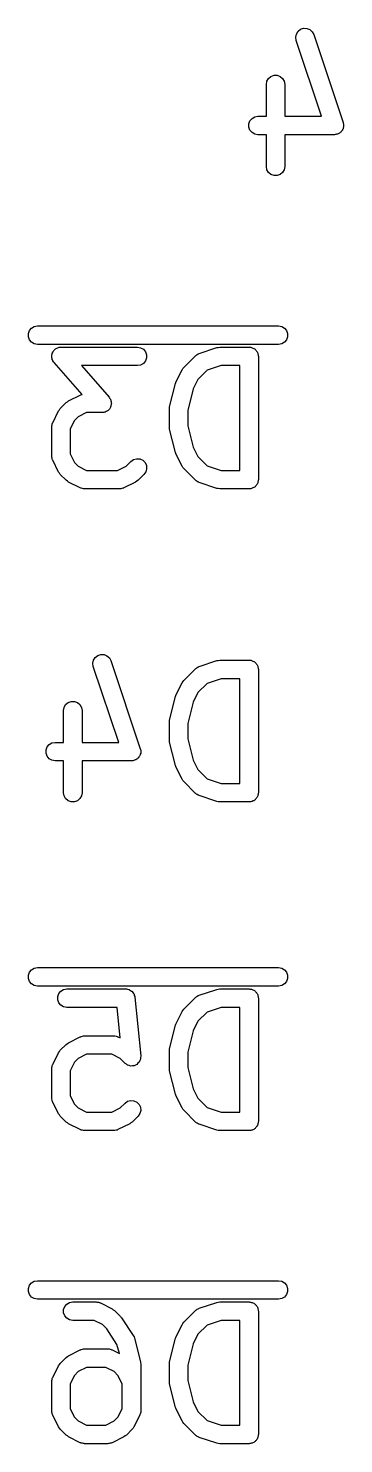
# Model space of a CAD drawing. Extents: x 127.4 to 175.7, y -110 to -72.3.
# Drawn here: x 149.19 to 151.75, y -91.46 to -79.98 of the extents above; entities that cross this region are included whole.
import ezdxf

# ---------------------------------------------------------------- set-up
doc = ezdxf.new("R2010")
doc.units = 0
doc.header["$MEASUREMENT"] = 0
doc.layers.add('BLACK', color=7, linetype='CONTINUOUS')

msp = doc.modelspace()

# ---------------------------------------------------------------- linework, layer by layer
at = {"layer": 'Black'}
for p, q in [((151.357, -80.0477), (151.362, -80.0222)), ((151.362, -80.0222), (151.376, -80)), ((151.376, -80), (151.396, -79.9838)), ((151.396, -79.9838), (151.421, -79.9756)), ((151.421, -79.9756), (151.447, -79.9763)), ((151.447, -79.9763), (151.471, -79.9859)), ((151.471, -79.9859), (151.49, -80.0031)), ((151.49, -80.0031), (151.503, -80.026)), ((151.503, -80.026), (151.741, -80.7403)), ((151.361, -80.0735), (151.357, -80.0477)), ((151.566, -80.689), (151.361, -80.0735)), ((151.123, -80.4051), (151.136, -80.3825)), ((151.136, -80.3825), (151.156, -80.3658)), ((151.156, -80.3658), (151.181, -80.3569)), ((151.181, -80.3569), (151.207, -80.3569)), ((151.207, -80.3569), (151.231, -80.3658)), ((151.231, -80.3658), (151.251, -80.3825)), ((151.251, -80.3825), (151.264, -80.4051)), ((151.119, -80.4307), (151.123, -80.4051)), ((151.119, -80.689), (151.119, -80.4307)), ((151.264, -80.4051), (151.269, -80.4307)), ((151.269, -80.4307), (151.269, -80.689)), ((150.977, -80.751), (150.986, -80.7265)), ((150.986, -80.7265), (151.003, -80.7066)), ((151.003, -80.7066), (151.025, -80.6936)), ((151.025, -80.6936), (151.051, -80.689)), ((151.051, -80.689), (151.119, -80.689)), ((151.269, -80.689), (151.566, -80.689)), ((150.977, -80.7771), (150.977, -80.751)), ((150.986, -80.8015), (150.977, -80.7771)), ((151.003, -80.8215), (150.986, -80.8015)), ((151.025, -80.8345), (151.003, -80.8215)), ((151.051, -80.839), (151.025, -80.8345)), ((151.119, -80.839), (151.051, -80.839)), ((151.119, -81.0974), (151.119, -80.839)), ((151.67, -80.839), (151.269, -80.839)), ((151.269, -80.839), (151.269, -81.0974)), ((151.675, -80.8381), (151.67, -80.839)), ((151.681, -80.8382), (151.675, -80.8381)), ((151.688, -80.8358), (151.681, -80.8382)), ((151.695, -80.8345), (151.688, -80.8358)), ((151.7, -80.8318), (151.695, -80.8345)), ((151.705, -80.83), (151.7, -80.8318)), ((151.711, -80.8253), (151.705, -80.83)), ((151.718, -80.8215), (151.711, -80.8253)), ((151.722, -80.8173), (151.718, -80.8215)), ((151.726, -80.8138), (151.722, -80.8173)), ((151.73, -80.8074), (151.726, -80.8138)), ((151.735, -80.8015), (151.73, -80.8074)), ((151.737, -80.7963), (151.735, -80.8015)), ((151.74, -80.7916), (151.737, -80.7963)), ((151.741, -80.7842), (151.74, -80.7916)), ((151.741, -80.7403), (151.742, -80.7458)), ((151.744, -80.7771), (151.741, -80.7842)), ((151.742, -80.7458), (151.744, -80.751)), ((151.744, -80.751), (151.744, -80.7586)), ((151.744, -80.7586), (151.745, -80.7661)), ((151.745, -80.7661), (151.744, -80.7715)), ((151.744, -80.7715), (151.744, -80.7771)), ((151.123, -81.123), (151.119, -81.0974)), ((151.136, -81.1456), (151.123, -81.123)), ((151.156, -81.1623), (151.136, -81.1456)), ((151.181, -81.1712), (151.156, -81.1623)), ((151.207, -81.1712), (151.181, -81.1712)), ((151.231, -81.1623), (151.207, -81.1712)), ((151.251, -81.1456), (151.231, -81.1623)), ((151.264, -81.123), (151.251, -81.1456)), ((151.269, -81.0974), (151.264, -81.123)), ((149.191, -82.452), (149.2, -82.4275)), ((149.191, -82.478), (149.191, -82.452)), ((149.2, -82.4275), (149.217, -82.4075)), ((149.217, -82.4075), (149.239, -82.3945)), ((149.239, -82.3945), (149.265, -82.39)), ((149.265, -82.39), (151.217, -82.39)), ((151.217, -82.39), (151.243, -82.3945)), ((151.243, -82.3945), (151.265, -82.4075)), ((151.265, -82.4075), (151.282, -82.4275)), ((151.282, -82.4275), (151.291, -82.452)), ((151.291, -82.452), (151.291, -82.478)), ((149.2, -82.5025), (149.191, -82.478)), ((149.217, -82.5225), (149.2, -82.5025)), ((149.239, -82.5355), (149.217, -82.5225)), ((149.265, -82.54), (149.239, -82.5355)), ((151.217, -82.54), (149.265, -82.54)), ((149.423, -82.5706), (149.43, -82.5669)), ((149.43, -82.5669), (149.435, -82.5659)), ((149.435, -82.5659), (149.441, -82.5638)), ((149.441, -82.5638), (149.448, -82.5637)), ((149.448, -82.5637), (149.455, -82.5624)), ((149.455, -82.5624), (150.074, -82.5624)), ((150.074, -82.5624), (150.1, -82.5669)), ((150.1, -82.5669), (150.123, -82.5799)), ((150.574, -82.6138), (150.717, -82.5662)), ((150.717, -82.5662), (150.729, -82.5645)), ((150.729, -82.5645), (150.741, -82.5624)), ((150.741, -82.5624), (150.979, -82.5624)), ((150.979, -82.5624), (150.986, -82.5635)), ((150.986, -82.5635), (150.992, -82.5635)), ((150.992, -82.5635), (150.998, -82.5658)), ((150.998, -82.5658), (151.005, -82.5669)), ((151.005, -82.5669), (151.01, -82.5702)), ((151.243, -82.5355), (151.217, -82.54)), ((151.265, -82.5225), (151.243, -82.5355)), ((151.282, -82.5025), (151.265, -82.5225)), ((151.291, -82.478), (151.282, -82.5025)), ((149.38, -82.6389), (149.381, -82.6317)), ((149.381, -82.6446), (149.38, -82.6389)), ((149.381, -82.6244), (149.383, -82.6189)), ((149.381, -82.6317), (149.381, -82.6244)), ((149.381, -82.6504), (149.381, -82.6446)), ((149.384, -82.6573), (149.381, -82.6504)), ((149.383, -82.6189), (149.384, -82.6132)), ((149.384, -82.6132), (149.388, -82.6068)), ((149.385, -82.6645), (149.384, -82.6573)), ((149.388, -82.6694), (149.385, -82.6645)), ((149.388, -82.6068), (149.39, -82.5999)), ((149.39, -82.6749), (149.388, -82.6694)), ((149.39, -82.5999), (149.394, -82.5954)), ((149.395, -82.6805), (149.39, -82.6749)), ((149.394, -82.5954), (149.397, -82.5904)), ((149.399, -82.6868), (149.395, -82.6805)), ((149.397, -82.5904), (149.402, -82.5855)), ((149.402, -82.5855), (149.407, -82.5799)), ((149.407, -82.5799), (149.412, -82.577)), ((149.412, -82.577), (149.416, -82.5732)), ((149.416, -82.5732), (149.423, -82.5706)), ((150.123, -82.5799), (150.139, -82.5999)), ((150.139, -82.6749), (150.123, -82.6948)), ((150.139, -82.5999), (150.148, -82.6244)), ((150.148, -82.6504), (150.139, -82.6749)), ((150.148, -82.6244), (150.148, -82.6504)), ((150.45, -82.7272), (150.545, -82.632)), ((150.545, -82.632), (150.549, -82.6295)), ((150.549, -82.6295), (150.552, -82.6263)), ((150.552, -82.6263), (150.559, -82.6221)), ((150.559, -82.6221), (150.566, -82.617)), ((150.566, -82.617), (150.571, -82.6159)), ((150.571, -82.6159), (150.574, -82.6138)), ((151.01, -82.5702), (151.017, -82.5724)), ((151.017, -82.5724), (151.022, -82.5766)), ((151.022, -82.5766), (151.027, -82.5799)), ((151.027, -82.5799), (151.032, -82.585)), ((151.032, -82.585), (151.037, -82.5892)), ((151.037, -82.5892), (151.04, -82.5949)), ((151.04, -82.5949), (151.044, -82.5999)), ((151.044, -82.5999), (151.046, -82.606)), ((151.046, -82.606), (151.05, -82.6117)), ((151.05, -82.6117), (151.051, -82.6182)), ((151.051, -82.6182), (151.053, -82.6244)), ((151.053, -82.6244), (151.053, -82.6309)), ((151.053, -82.6309), (151.054, -82.6374)), ((151.054, -82.6374), (151.054, -83.6374)), ((149.626, -82.9468), (149.399, -82.6868)), ((150.074, -82.7124), (149.621, -82.7124)), ((149.621, -82.7124), (149.845, -82.9689)), ((150.1, -82.7079), (150.074, -82.7124)), ((150.123, -82.6948), (150.1, -82.7079)), ((150.388, -82.8419), (150.436, -82.7467)), ((150.436, -82.7467), (150.443, -82.737)), ((150.443, -82.737), (150.45, -82.7272)), ((150.639, -82.7506), (150.565, -82.8247)), ((150.753, -82.7124), (150.639, -82.7506)), ((150.904, -82.7124), (150.753, -82.7124)), ((150.904, -83.5624), (150.904, -82.7124)), ((150.335, -83.0478), (150.383, -82.8573)), ((150.383, -82.8573), (150.386, -82.8498)), ((150.386, -82.8498), (150.388, -82.8419)), ((150.526, -82.9017), (150.483, -83.0752)), ((150.565, -82.8247), (150.526, -82.9017)), ((149.45, -83.0605), (149.497, -83.0129)), ((149.497, -83.0129), (149.507, -83.006)), ((149.507, -83.006), (149.517, -82.9989)), ((149.517, -82.9989), (149.612, -82.9513)), ((149.612, -82.9513), (149.616, -82.95)), ((149.616, -82.95), (149.62, -82.9479)), ((149.62, -82.9479), (149.626, -82.9468)), ((149.845, -82.9689), (149.849, -82.9752)), ((149.849, -82.9752), (149.854, -82.9808)), ((149.854, -82.9808), (149.856, -82.9863)), ((149.856, -82.9863), (149.859, -82.9912)), ((149.859, -82.9912), (149.86, -82.9984)), ((149.86, -82.9984), (149.862, -83.0053)), ((149.862, -83.0053), (149.862, -83.0111)), ((149.862, -83.0111), (149.864, -83.0168)), ((149.864, -83.0168), (149.862, -83.024)), ((149.862, -83.024), (149.862, -83.0314)), ((149.388, -83.1753), (149.436, -83.08)), ((149.436, -83.08), (149.443, -83.0704)), ((149.443, -83.0704), (149.45, -83.0605)), ((149.595, -83.1276), (149.565, -83.158)), ((149.663, -83.0933), (149.595, -83.1276)), ((149.789, -83.0933), (149.663, -83.0933)), ((149.796, -83.0921), (149.789, -83.0933)), ((149.803, -83.0919), (149.796, -83.0921)), ((149.809, -83.0898), (149.803, -83.0919)), ((149.814, -83.0888), (149.809, -83.0898)), ((149.821, -83.0851), (149.814, -83.0888)), ((149.827, -83.0825), (149.821, -83.0851)), ((149.832, -83.0787), (149.827, -83.0825)), ((149.837, -83.0758), (149.832, -83.0787)), ((149.842, -83.0702), (149.837, -83.0758)), ((149.847, -83.0653), (149.842, -83.0702)), ((149.85, -83.0603), (149.847, -83.0653)), ((149.854, -83.0558), (149.85, -83.0603)), ((149.856, -83.0489), (149.854, -83.0558)), ((149.86, -83.0425), (149.856, -83.0489)), ((149.862, -83.0314), (149.86, -83.0368)), ((149.86, -83.0368), (149.86, -83.0425)), ((150.333, -83.066), (150.334, -83.0569)), ((150.333, -83.2088), (150.333, -83.066)), ((150.334, -83.0569), (150.335, -83.0478)), ((150.483, -83.0752), (150.483, -83.1996)), ((149.38, -83.2088), (149.381, -83.2046)), ((149.38, -83.4469), (149.38, -83.2088)), ((149.381, -83.2002), (149.383, -83.1918)), ((149.381, -83.2046), (149.381, -83.2002)), ((149.383, -83.1918), (149.385, -83.1832)), ((149.385, -83.1832), (149.387, -83.1794)), ((149.387, -83.1794), (149.388, -83.1753)), ((149.565, -83.158), (149.53, -83.2265)), ((149.53, -83.2265), (149.53, -83.4292)), ((150.334, -83.2178), (150.333, -83.2088)), ((150.335, -83.227), (150.334, -83.2178)), ((150.383, -83.4175), (150.335, -83.227)), ((150.483, -83.1996), (150.526, -83.3731)), ((149.381, -83.4512), (149.38, -83.4469)), ((149.381, -83.4555), (149.381, -83.4512)), ((149.383, -83.4639), (149.381, -83.4555)), ((149.385, -83.4726), (149.383, -83.4639)), ((149.387, -83.4763), (149.385, -83.4726)), ((149.388, -83.4804), (149.387, -83.4763)), ((149.436, -83.5757), (149.388, -83.4804)), ((149.53, -83.4292), (149.565, -83.4977)), ((150.021, -83.4891), (150.043, -83.4742)), ((150.043, -83.4742), (150.068, -83.4674)), ((150.068, -83.4674), (150.094, -83.4697)), ((150.094, -83.4697), (150.117, -83.4807)), ((150.117, -83.4807), (150.136, -83.4991)), ((150.386, -83.425), (150.383, -83.4175)), ((150.388, -83.4328), (150.386, -83.425)), ((150.436, -83.5281), (150.388, -83.4328)), ((150.526, -83.3731), (150.565, -83.4501)), ((150.565, -83.4501), (150.639, -83.5242)), ((149.443, -83.5853), (149.436, -83.5757)), ((149.45, -83.5952), (149.443, -83.5853)), ((149.497, -83.6428), (149.45, -83.5952)), ((149.565, -83.4977), (149.595, -83.5281)), ((149.595, -83.5281), (149.663, -83.5624)), ((149.663, -83.5624), (149.914, -83.5624)), ((149.914, -83.5624), (149.982, -83.5281)), ((149.982, -83.5281), (150.021, -83.4891)), ((150.127, -83.5952), (150.08, -83.6428)), ((150.142, -83.5738), (150.127, -83.5952)), ((150.136, -83.4991), (150.147, -83.5227)), ((150.149, -83.5487), (150.142, -83.5738)), ((150.147, -83.5227), (150.149, -83.5487)), ((150.443, -83.5377), (150.436, -83.5281)), ((150.45, -83.5476), (150.443, -83.5377)), ((150.545, -83.6428), (150.45, -83.5476)), ((150.639, -83.5242), (150.753, -83.5624)), ((150.753, -83.5624), (150.904, -83.5624)), ((149.507, -83.6497), (149.497, -83.6428)), ((149.517, -83.6568), (149.507, -83.6497)), ((149.612, -83.7045), (149.517, -83.6568)), ((149.616, -83.7057), (149.612, -83.7045)), ((149.62, -83.7079), (149.616, -83.7057)), ((149.629, -83.7094), (149.62, -83.7079)), ((149.637, -83.7119), (149.629, -83.7094)), ((149.642, -83.7116), (149.637, -83.7119)), ((149.646, -83.7124), (149.642, -83.7116)), ((149.931, -83.7124), (149.646, -83.7124)), ((149.936, -83.7116), (149.931, -83.7124)), ((149.94, -83.7119), (149.936, -83.7116)), ((149.948, -83.7094), (149.94, -83.7119)), ((149.957, -83.7079), (149.948, -83.7094)), ((149.961, -83.7057), (149.957, -83.7079)), ((149.965, -83.7045), (149.961, -83.7057)), ((150.06, -83.6568), (149.965, -83.7045)), ((150.07, -83.6497), (150.06, -83.6568)), ((150.08, -83.6428), (150.07, -83.6497)), ((150.549, -83.6453), (150.545, -83.6428)), ((150.552, -83.6485), (150.549, -83.6453)), ((150.559, -83.6527), (150.552, -83.6485)), ((150.566, -83.6577), (150.559, -83.6527)), ((150.571, -83.6589), (150.566, -83.6577)), ((150.574, -83.6609), (150.571, -83.6589)), ((150.717, -83.7085), (150.574, -83.6609)), ((150.729, -83.7103), (150.717, -83.7085)), ((150.741, -83.7124), (150.729, -83.7103)), ((150.979, -83.7124), (150.741, -83.7124)), ((150.986, -83.7112), (150.979, -83.7124)), ((150.992, -83.7112), (150.986, -83.7112)), ((150.998, -83.709), (150.992, -83.7112)), ((151.005, -83.7079), (150.998, -83.709)), ((151.01, -83.7046), (151.005, -83.7079)), ((151.017, -83.7023), (151.01, -83.7046)), ((151.022, -83.6981), (151.017, -83.7023)), ((151.027, -83.6948), (151.022, -83.6981)), ((151.032, -83.6898), (151.027, -83.6948)), ((151.037, -83.6856), (151.032, -83.6898)), ((151.04, -83.6799), (151.037, -83.6856)), ((151.044, -83.6749), (151.04, -83.6799)), ((151.046, -83.6687), (151.044, -83.6749)), ((151.05, -83.663), (151.046, -83.6687)), ((151.051, -83.6566), (151.05, -83.663)), ((151.053, -83.6504), (151.051, -83.6566)), ((151.054, -83.6374), (151.053, -83.6438)), ((151.053, -83.6438), (151.053, -83.6504)), ((149.719, -85.1022), (149.733, -85.08)), ((149.733, -85.08), (149.753, -85.0638)), ((149.753, -85.0638), (149.778, -85.0556)), ((149.778, -85.0556), (149.804, -85.0563)), ((149.804, -85.0563), (149.828, -85.0659)), ((149.828, -85.0659), (149.847, -85.0831)), ((149.847, -85.0831), (149.86, -85.106)), ((149.714, -85.1277), (149.719, -85.1022)), ((149.717, -85.1535), (149.714, -85.1277)), ((149.923, -85.769), (149.717, -85.1535)), ((149.86, -85.106), (150.098, -85.8203)), ((150.45, -85.2672), (150.545, -85.172)), ((150.545, -85.172), (150.549, -85.1695)), ((150.549, -85.1695), (150.552, -85.1663)), ((150.552, -85.1663), (150.559, -85.1621)), ((150.559, -85.1621), (150.566, -85.157)), ((150.566, -85.157), (150.571, -85.1559)), ((150.571, -85.1559), (150.574, -85.1538)), ((150.574, -85.1538), (150.717, -85.1062)), ((150.717, -85.1062), (150.729, -85.1045)), ((150.729, -85.1045), (150.741, -85.1024)), ((150.741, -85.1024), (150.979, -85.1024)), ((150.979, -85.1024), (150.986, -85.1035)), ((150.986, -85.1035), (150.992, -85.1035)), ((150.992, -85.1035), (150.998, -85.1058)), ((150.998, -85.1058), (151.005, -85.1069)), ((151.005, -85.1069), (151.01, -85.1102)), ((151.01, -85.1102), (151.017, -85.1124)), ((151.017, -85.1124), (151.022, -85.1166)), ((151.022, -85.1166), (151.027, -85.1199)), ((151.027, -85.1199), (151.032, -85.125)), ((151.032, -85.125), (151.037, -85.1292)), ((151.037, -85.1292), (151.04, -85.1349)), ((151.04, -85.1349), (151.044, -85.1399)), ((151.044, -85.1399), (151.046, -85.146)), ((151.046, -85.146), (151.05, -85.1517)), ((151.05, -85.1517), (151.051, -85.1582)), ((151.051, -85.1582), (151.053, -85.1644)), ((151.053, -85.1644), (151.053, -85.1709)), ((151.053, -85.1709), (151.054, -85.1774)), ((151.054, -85.1774), (151.054, -86.1774)), ((150.388, -85.3819), (150.436, -85.2867)), ((150.436, -85.2867), (150.443, -85.277)), ((150.443, -85.277), (150.45, -85.2672)), ((150.639, -85.2906), (150.565, -85.3647)), ((150.753, -85.2524), (150.639, -85.2906)), ((150.904, -85.2524), (150.753, -85.2524)), ((150.904, -86.1024), (150.904, -85.2524)), ((149.513, -85.4458), (149.537, -85.4369)), ((149.537, -85.4369), (149.564, -85.4369)), ((149.564, -85.4369), (149.588, -85.4458)), ((150.335, -85.5878), (150.383, -85.3973)), ((150.383, -85.3973), (150.386, -85.3898)), ((150.386, -85.3898), (150.388, -85.3819)), ((150.565, -85.3647), (150.526, -85.4417)), ((149.476, -85.5107), (149.48, -85.4851)), ((149.476, -85.769), (149.476, -85.5107)), ((149.48, -85.4851), (149.493, -85.4625)), ((149.493, -85.4625), (149.513, -85.4458)), ((149.588, -85.4458), (149.608, -85.4625)), ((149.608, -85.4625), (149.621, -85.4851)), ((149.621, -85.4851), (149.626, -85.5107)), ((149.626, -85.5107), (149.626, -85.769)), ((150.526, -85.4417), (150.483, -85.6152)), ((150.333, -85.606), (150.334, -85.5969)), ((150.333, -85.7488), (150.333, -85.606)), ((150.334, -85.5969), (150.335, -85.5878)), ((150.483, -85.6152), (150.483, -85.7396)), ((149.359, -85.7866), (149.382, -85.7736)), ((149.382, -85.7736), (149.408, -85.769)), ((149.408, -85.769), (149.476, -85.769)), ((149.626, -85.769), (149.923, -85.769)), ((150.334, -85.7578), (150.333, -85.7488)), ((150.335, -85.767), (150.334, -85.7578)), ((150.383, -85.9575), (150.335, -85.767)), ((150.483, -85.7396), (150.526, -85.9131)), ((149.334, -85.831), (149.343, -85.8065)), ((149.334, -85.8571), (149.334, -85.831)), ((149.343, -85.8815), (149.334, -85.8571)), ((149.343, -85.8065), (149.359, -85.7866)), ((149.359, -85.9015), (149.343, -85.8815)), ((150.078, -85.8973), (150.075, -85.9015)), ((150.083, -85.8938), (150.078, -85.8973)), ((150.087, -85.8874), (150.083, -85.8938)), ((150.092, -85.8815), (150.087, -85.8874)), ((150.094, -85.8763), (150.092, -85.8815)), ((150.096, -85.8716), (150.094, -85.8763)), ((150.098, -85.8642), (150.096, -85.8716)), ((150.098, -85.8203), (150.099, -85.8258)), ((150.101, -85.8571), (150.098, -85.8642)), ((150.099, -85.8258), (150.101, -85.831)), ((150.101, -85.831), (150.101, -85.8386)), ((150.101, -85.8386), (150.102, -85.8461)), ((150.102, -85.8461), (150.101, -85.8515)), ((150.101, -85.8515), (150.101, -85.8571)), ((149.382, -85.9145), (149.359, -85.9015)), ((149.408, -85.919), (149.382, -85.9145)), ((149.476, -85.919), (149.408, -85.919)), ((149.476, -86.1774), (149.476, -85.919)), ((150.027, -85.919), (149.626, -85.919)), ((149.626, -85.919), (149.626, -86.1774)), ((150.032, -85.9181), (150.027, -85.919)), ((150.038, -85.9182), (150.032, -85.9181)), ((150.045, -85.9158), (150.038, -85.9182)), ((150.052, -85.9145), (150.045, -85.9158)), ((150.057, -85.9118), (150.052, -85.9145)), ((150.062, -85.91), (150.057, -85.9118)), ((150.068, -85.9053), (150.062, -85.91)), ((150.075, -85.9015), (150.068, -85.9053)), ((150.386, -85.965), (150.383, -85.9575)), ((150.388, -85.9728), (150.386, -85.965)), ((150.436, -86.0681), (150.388, -85.9728)), ((150.526, -85.9131), (150.565, -85.9901)), ((150.565, -85.9901), (150.639, -86.0642)), ((150.443, -86.0777), (150.436, -86.0681)), ((150.45, -86.0876), (150.443, -86.0777)), ((150.545, -86.1828), (150.45, -86.0876)), ((150.639, -86.0642), (150.753, -86.1024)), ((150.753, -86.1024), (150.904, -86.1024)), ((149.48, -86.203), (149.476, -86.1774)), ((149.493, -86.2256), (149.48, -86.203)), ((149.513, -86.2423), (149.493, -86.2256)), ((149.537, -86.2512), (149.513, -86.2423)), ((149.588, -86.2423), (149.564, -86.2512)), ((149.608, -86.2256), (149.588, -86.2423)), ((149.621, -86.203), (149.608, -86.2256)), ((149.626, -86.1774), (149.621, -86.203)), ((150.549, -86.1853), (150.545, -86.1828)), ((150.552, -86.1885), (150.549, -86.1853)), ((150.559, -86.1927), (150.552, -86.1885)), ((150.566, -86.1977), (150.559, -86.1927)), ((150.571, -86.1989), (150.566, -86.1977)), ((150.574, -86.2009), (150.571, -86.1989)), ((150.717, -86.2485), (150.574, -86.2009)), ((151.017, -86.2423), (151.01, -86.2446)), ((151.022, -86.2381), (151.017, -86.2423)), ((151.027, -86.2348), (151.022, -86.2381)), ((151.032, -86.2298), (151.027, -86.2348)), ((151.037, -86.2256), (151.032, -86.2298)), ((151.04, -86.2199), (151.037, -86.2256)), ((151.044, -86.2149), (151.04, -86.2199)), ((151.046, -86.2087), (151.044, -86.2149)), ((151.05, -86.203), (151.046, -86.2087)), ((151.051, -86.1966), (151.05, -86.203)), ((151.053, -86.1904), (151.051, -86.1966)), ((151.054, -86.1774), (151.053, -86.1838)), ((151.053, -86.1838), (151.053, -86.1904)), ((149.564, -86.2512), (149.537, -86.2512)), ((150.729, -86.2503), (150.717, -86.2485)), ((150.741, -86.2524), (150.729, -86.2503)), ((150.979, -86.2524), (150.741, -86.2524)), ((150.986, -86.2512), (150.979, -86.2524)), ((150.992, -86.2512), (150.986, -86.2512)), ((150.998, -86.249), (150.992, -86.2512)), ((151.005, -86.2479), (150.998, -86.249)), ((151.01, -86.2446), (151.005, -86.2479)), ((149.2, -87.6345), (149.217, -87.6145)), ((149.217, -87.6145), (149.239, -87.6015)), ((149.239, -87.6015), (149.265, -87.597)), ((149.265, -87.597), (151.217, -87.597)), ((151.217, -87.597), (151.243, -87.6015)), ((151.243, -87.6015), (151.265, -87.6145)), ((151.265, -87.6145), (151.282, -87.6345)), ((149.191, -87.659), (149.2, -87.6345)), ((149.191, -87.685), (149.191, -87.659)), ((149.2, -87.7095), (149.191, -87.685)), ((149.217, -87.7295), (149.2, -87.7095)), ((149.239, -87.7425), (149.217, -87.7295)), ((151.265, -87.7295), (151.243, -87.7425)), ((151.282, -87.7095), (151.265, -87.7295)), ((151.282, -87.6345), (151.291, -87.659)), ((151.291, -87.685), (151.282, -87.7095)), ((151.291, -87.659), (151.291, -87.685)), ((149.265, -87.747), (149.239, -87.7425)), ((151.217, -87.747), (149.265, -87.747)), ((149.429, -87.8314), (149.438, -87.8069)), ((149.429, -87.8574), (149.429, -87.8314)), ((149.438, -87.8069), (149.455, -87.7869)), ((149.455, -87.7869), (149.477, -87.7739)), ((149.477, -87.7739), (149.503, -87.7694)), ((149.503, -87.7694), (149.979, -87.7694)), ((149.979, -87.7694), (149.982, -87.7699)), ((149.982, -87.7699), (149.985, -87.7696)), ((149.985, -87.7696), (149.995, -87.7721)), ((149.995, -87.7721), (150.005, -87.7739)), ((150.005, -87.7739), (150.007, -87.7753)), ((150.007, -87.7753), (150.01, -87.776)), ((150.01, -87.776), (150.018, -87.7818)), ((150.018, -87.7818), (150.027, -87.7869)), ((150.027, -87.7869), (150.029, -87.7891)), ((150.029, -87.7891), (150.031, -87.7907)), ((150.031, -87.7907), (150.037, -87.799)), ((150.037, -87.799), (150.044, -87.8069)), ((150.044, -87.8069), (150.045, -87.8095)), ((150.045, -87.8095), (150.047, -87.8118)), ((150.047, -87.8118), (150.049, -87.8217)), ((150.049, -87.8217), (150.053, -87.8314)), ((150.053, -87.8314), (150.053, -87.8342)), ((150.053, -87.8342), (150.054, -87.8369)), ((150.054, -87.8369), (150.101, -88.3131)), ((150.45, -87.9342), (150.545, -87.839)), ((150.545, -87.839), (150.549, -87.8365)), ((150.549, -87.8365), (150.552, -87.8333)), ((150.552, -87.8333), (150.559, -87.8291)), ((150.559, -87.8291), (150.566, -87.824)), ((150.566, -87.824), (150.571, -87.8229)), ((150.571, -87.8229), (150.574, -87.8208)), ((150.574, -87.8208), (150.717, -87.7732)), ((150.717, -87.7732), (150.729, -87.7715)), ((150.729, -87.7715), (150.741, -87.7694)), ((150.741, -87.7694), (150.979, -87.7694)), ((150.979, -87.7694), (150.986, -87.7705)), ((150.986, -87.7705), (150.992, -87.7705)), ((150.992, -87.7705), (150.998, -87.7728)), ((150.998, -87.7728), (151.005, -87.7739)), ((151.005, -87.7739), (151.01, -87.7772)), ((151.01, -87.7772), (151.017, -87.7794)), ((151.017, -87.7794), (151.022, -87.7836)), ((151.022, -87.7836), (151.027, -87.7869)), ((151.027, -87.7869), (151.032, -87.792)), ((151.032, -87.792), (151.037, -87.7962)), ((151.037, -87.7962), (151.04, -87.8019)), ((151.04, -87.8019), (151.044, -87.8069)), ((151.044, -87.8069), (151.046, -87.813)), ((151.046, -87.813), (151.05, -87.8187)), ((151.05, -87.8187), (151.051, -87.8252)), ((151.051, -87.8252), (151.053, -87.8314)), ((151.053, -87.8314), (151.053, -87.8379)), ((151.053, -87.8379), (151.054, -87.8444)), ((151.054, -87.8444), (151.054, -88.8444)), ((151.243, -87.7425), (151.217, -87.747)), ((149.438, -87.8819), (149.429, -87.8574)), ((149.455, -87.9018), (149.438, -87.8819)), ((149.477, -87.9149), (149.455, -87.9018)), ((149.503, -87.9194), (149.477, -87.9149)), ((149.911, -87.9194), (149.503, -87.9194)), ((149.936, -88.1676), (149.911, -87.9194)), ((150.388, -88.0489), (150.436, -87.9537)), ((150.436, -87.9537), (150.443, -87.944)), ((150.443, -87.944), (150.45, -87.9342)), ((150.639, -87.9576), (150.565, -88.0317)), ((150.753, -87.9194), (150.639, -87.9576)), ((150.904, -87.9194), (150.753, -87.9194)), ((150.904, -88.7694), (150.904, -87.9194)), ((150.335, -88.2548), (150.383, -88.0643)), ((150.383, -88.0643), (150.386, -88.0568)), ((150.386, -88.0568), (150.388, -88.0489)), ((150.565, -88.0317), (150.526, -88.1087)), ((149.517, -88.2059), (149.612, -88.1583)), ((149.612, -88.1583), (149.616, -88.157)), ((149.616, -88.157), (149.62, -88.1549)), ((149.62, -88.1549), (149.629, -88.1533)), ((149.629, -88.1533), (149.637, -88.1508)), ((149.637, -88.1508), (149.642, -88.1511)), ((149.642, -88.1511), (149.646, -88.1503)), ((149.646, -88.1503), (149.884, -88.1503)), ((149.884, -88.1503), (149.888, -88.1511)), ((149.888, -88.1511), (149.892, -88.1508)), ((149.892, -88.1508), (149.901, -88.1533)), ((149.901, -88.1533), (149.91, -88.1549)), ((149.91, -88.1549), (149.913, -88.157)), ((149.913, -88.157), (149.917, -88.1583)), ((149.917, -88.1583), (149.936, -88.1676)), ((150.526, -88.1087), (150.483, -88.2822)), ((149.388, -88.3823), (149.436, -88.287)), ((149.436, -88.287), (149.443, -88.2774)), ((149.443, -88.2774), (149.45, -88.2675)), ((149.45, -88.2675), (149.497, -88.2199)), ((149.497, -88.2199), (149.507, -88.213)), ((149.507, -88.213), (149.517, -88.2059)), ((149.663, -88.3003), (149.595, -88.3346)), ((149.866, -88.3003), (149.663, -88.3003)), ((149.935, -88.3346), (149.866, -88.3003)), ((150.333, -88.273), (150.334, -88.2639)), ((150.333, -88.4158), (150.333, -88.273)), ((150.334, -88.2639), (150.335, -88.2548)), ((150.483, -88.2822), (150.483, -88.4066)), ((149.38, -88.4158), (149.381, -88.4116)), ((149.38, -88.6539), (149.38, -88.4158)), ((149.381, -88.4072), (149.383, -88.3988)), ((149.381, -88.4116), (149.381, -88.4072)), ((149.383, -88.3988), (149.385, -88.3902)), ((149.385, -88.3902), (149.387, -88.3864)), ((149.387, -88.3864), (149.388, -88.3823)), ((149.565, -88.365), (149.53, -88.4335)), ((149.595, -88.3346), (149.565, -88.365)), ((149.974, -88.3736), (149.935, -88.3346)), ((149.974, -88.3739), (149.974, -88.3736)), ((149.974, -88.3743), (149.974, -88.3739)), ((149.985, -88.3813), (149.974, -88.3743)), ((149.995, -88.3885), (149.985, -88.3813)), ((149.995, -88.3887), (149.995, -88.3885)), ((149.996, -88.3889), (149.995, -88.3887)), ((150.008, -88.392), (149.996, -88.3889)), ((150.02, -88.3953), (150.008, -88.392)), ((150.021, -88.3952), (150.02, -88.3953)), ((150.034, -88.3941), (150.021, -88.3954)), ((150.021, -88.3954), (150.021, -88.3952)), ((150.046, -88.393), (150.034, -88.3941)), ((150.047, -88.3928), (150.046, -88.393)), ((150.058, -88.3873), (150.047, -88.3928)), ((150.047, -88.3928), (150.047, -88.3928)), ((150.07, -88.382), (150.058, -88.3873)), ((150.079, -88.3725), (150.07, -88.3815)), ((150.07, -88.3815), (150.07, -88.3817)), ((150.07, -88.3817), (150.07, -88.382)), ((150.088, -88.3636), (150.079, -88.3725)), ((150.089, -88.3628), (150.088, -88.3632)), ((150.088, -88.3632), (150.088, -88.3636)), ((150.094, -88.3514), (150.089, -88.3628)), ((150.099, -88.34), (150.094, -88.3514)), ((150.1, -88.3265), (150.099, -88.3391)), ((150.099, -88.3391), (150.099, -88.3395)), ((150.099, -88.3395), (150.099, -88.34)), ((150.101, -88.314), (150.1, -88.3265)), ((150.101, -88.3131), (150.101, -88.3136)), ((150.101, -88.3136), (150.101, -88.314)), ((150.334, -88.4248), (150.333, -88.4158)), ((150.335, -88.434), (150.334, -88.4248)), ((150.483, -88.4066), (150.526, -88.5801)), ((149.53, -88.4335), (149.53, -88.6362)), ((150.383, -88.6245), (150.335, -88.434)), ((149.381, -88.6582), (149.38, -88.6539)), ((149.53, -88.6362), (149.565, -88.7047)), ((150.386, -88.632), (150.383, -88.6245)), ((150.388, -88.6398), (150.386, -88.632)), ((150.436, -88.7351), (150.388, -88.6398)), ((150.526, -88.5801), (150.565, -88.6571)), ((149.381, -88.6625), (149.381, -88.6582)), ((149.383, -88.6709), (149.381, -88.6625)), ((149.385, -88.6796), (149.383, -88.6709)), ((149.387, -88.6833), (149.385, -88.6796)), ((149.388, -88.6874), (149.387, -88.6833)), ((149.436, -88.7827), (149.388, -88.6874)), ((149.565, -88.7047), (149.595, -88.7351)), ((149.595, -88.7351), (149.663, -88.7694)), ((149.663, -88.7694), (149.866, -88.7694)), ((149.866, -88.7694), (149.935, -88.7351)), ((149.935, -88.7351), (149.974, -88.6961)), ((149.974, -88.6961), (149.995, -88.6812)), ((149.995, -88.6812), (150.02, -88.6744)), ((150.02, -88.6744), (150.046, -88.6767)), ((150.046, -88.6767), (150.07, -88.6877)), ((150.07, -88.6877), (150.088, -88.7061)), ((150.088, -88.7061), (150.099, -88.7297)), ((150.101, -88.7557), (150.095, -88.7808)), ((150.099, -88.7297), (150.101, -88.7557)), ((150.443, -88.7447), (150.436, -88.7351)), ((150.45, -88.7546), (150.443, -88.7447)), ((150.545, -88.8498), (150.45, -88.7546)), ((150.565, -88.6571), (150.639, -88.7312)), ((150.639, -88.7312), (150.753, -88.7694)), ((150.753, -88.7694), (150.904, -88.7694)), ((149.443, -88.7923), (149.436, -88.7827)), ((149.45, -88.8022), (149.443, -88.7923)), ((149.497, -88.8498), (149.45, -88.8022)), ((149.507, -88.8567), (149.497, -88.8498)), ((149.517, -88.8638), (149.507, -88.8567)), ((149.612, -88.9115), (149.517, -88.8638)), ((150.013, -88.8638), (149.917, -88.9115)), ((150.022, -88.8567), (150.013, -88.8638)), ((150.032, -88.8498), (150.022, -88.8567)), ((150.08, -88.8022), (150.032, -88.8498)), ((150.095, -88.7808), (150.08, -88.8022)), ((150.549, -88.8523), (150.545, -88.8498)), ((150.552, -88.8555), (150.549, -88.8523)), ((150.559, -88.8597), (150.552, -88.8555)), ((150.566, -88.8647), (150.559, -88.8597)), ((150.571, -88.8659), (150.566, -88.8647)), ((150.574, -88.8679), (150.571, -88.8659)), ((150.717, -88.9155), (150.574, -88.8679)), ((151.044, -88.8819), (151.04, -88.8869)), ((151.046, -88.8757), (151.044, -88.8819)), ((151.05, -88.87), (151.046, -88.8757)), ((151.051, -88.8636), (151.05, -88.87)), ((151.053, -88.8574), (151.051, -88.8636)), ((151.054, -88.8444), (151.053, -88.8508)), ((151.053, -88.8508), (151.053, -88.8574)), ((149.616, -88.9127), (149.612, -88.9115)), ((149.62, -88.9149), (149.616, -88.9127)), ((149.629, -88.9164), (149.62, -88.9149)), ((149.637, -88.9189), (149.629, -88.9164)), ((149.642, -88.9186), (149.637, -88.9189)), ((149.646, -88.9194), (149.642, -88.9186)), ((149.884, -88.9194), (149.646, -88.9194)), ((149.888, -88.9186), (149.884, -88.9194)), ((149.892, -88.9189), (149.888, -88.9186)), ((149.901, -88.9164), (149.892, -88.9189)), ((149.91, -88.9149), (149.901, -88.9164)), ((149.913, -88.9127), (149.91, -88.9149)), ((149.917, -88.9115), (149.913, -88.9127)), ((150.729, -88.9173), (150.717, -88.9155)), ((150.741, -88.9194), (150.729, -88.9173)), ((150.979, -88.9194), (150.741, -88.9194)), ((150.986, -88.9182), (150.979, -88.9194)), ((150.992, -88.9182), (150.986, -88.9182)), ((150.998, -88.916), (150.992, -88.9182)), ((151.005, -88.9149), (150.998, -88.916)), ((151.01, -88.9116), (151.005, -88.9149)), ((151.017, -88.9093), (151.01, -88.9116)), ((151.022, -88.9051), (151.017, -88.9093)), ((151.027, -88.9018), (151.022, -88.9051)), ((151.032, -88.8968), (151.027, -88.9018)), ((151.037, -88.8926), (151.032, -88.8968)), ((151.04, -88.8869), (151.037, -88.8926)), ((149.217, -90.1545), (149.239, -90.1415)), ((149.239, -90.1415), (149.265, -90.137)), ((149.265, -90.137), (151.217, -90.137)), ((151.217, -90.137), (151.243, -90.1415)), ((151.243, -90.1415), (151.265, -90.1545)), ((149.191, -90.199), (149.2, -90.1745)), ((149.191, -90.225), (149.191, -90.199)), ((149.2, -90.2495), (149.191, -90.225)), ((149.2, -90.1745), (149.217, -90.1545)), ((149.217, -90.2695), (149.2, -90.2495)), ((151.265, -90.1545), (151.282, -90.1745)), ((151.282, -90.2495), (151.265, -90.2695)), ((151.282, -90.1745), (151.291, -90.199)), ((151.291, -90.225), (151.282, -90.2495)), ((151.291, -90.199), (151.291, -90.225)), ((149.239, -90.2825), (149.217, -90.2695)), ((149.265, -90.287), (149.239, -90.2825)), ((151.217, -90.287), (149.265, -90.287)), ((149.477, -90.3714), (149.486, -90.3469)), ((149.477, -90.3974), (149.477, -90.3714)), ((149.486, -90.3469), (149.502, -90.3269)), ((149.502, -90.3269), (149.525, -90.3139)), ((149.525, -90.3139), (149.551, -90.3094)), ((149.551, -90.3094), (149.741, -90.3094)), ((149.741, -90.3094), (149.745, -90.3101)), ((149.745, -90.3101), (149.75, -90.3099)), ((149.75, -90.3099), (149.758, -90.3124)), ((149.758, -90.3124), (149.767, -90.3139)), ((149.767, -90.3139), (149.77, -90.3161)), ((149.77, -90.3161), (149.775, -90.3173)), ((149.775, -90.3173), (149.87, -90.3649)), ((149.87, -90.3649), (149.879, -90.3721)), ((149.879, -90.3721), (149.889, -90.379)), ((150.545, -90.379), (150.549, -90.3765)), ((150.549, -90.3765), (150.552, -90.3733)), ((150.552, -90.3733), (150.559, -90.3691)), ((150.559, -90.3691), (150.566, -90.364)), ((150.566, -90.364), (150.571, -90.3629)), ((150.571, -90.3629), (150.574, -90.3608)), ((150.574, -90.3608), (150.717, -90.3132)), ((150.717, -90.3132), (150.729, -90.3115)), ((150.729, -90.3115), (150.741, -90.3094)), ((150.741, -90.3094), (150.979, -90.3094)), ((150.979, -90.3094), (150.986, -90.3105)), ((150.986, -90.3105), (150.992, -90.3105)), ((150.992, -90.3105), (150.998, -90.3128)), ((150.998, -90.3128), (151.005, -90.3139)), ((151.005, -90.3139), (151.01, -90.3172)), ((151.01, -90.3172), (151.017, -90.3194)), ((151.017, -90.3194), (151.022, -90.3236)), ((151.022, -90.3236), (151.027, -90.3269)), ((151.027, -90.3269), (151.032, -90.332)), ((151.032, -90.332), (151.037, -90.3362)), ((151.037, -90.3362), (151.04, -90.3419)), ((151.04, -90.3419), (151.044, -90.3469)), ((151.044, -90.3469), (151.046, -90.353)), ((151.046, -90.353), (151.05, -90.3587)), ((151.05, -90.3587), (151.051, -90.3652)), ((151.051, -90.3652), (151.053, -90.3714)), ((151.053, -90.3714), (151.053, -90.3779)), ((151.243, -90.2825), (151.217, -90.287)), ((151.265, -90.2695), (151.243, -90.2825)), ((149.486, -90.4219), (149.477, -90.3974)), ((149.502, -90.4418), (149.486, -90.4219)), ((149.525, -90.4549), (149.502, -90.4418)), ((149.551, -90.4594), (149.525, -90.4549)), ((149.723, -90.4594), (149.551, -90.4594)), ((149.792, -90.4936), (149.723, -90.4594)), ((149.889, -90.379), (149.937, -90.4266)), ((149.937, -90.4266), (149.941, -90.4327)), ((149.941, -90.4327), (149.946, -90.438)), ((149.946, -90.438), (150.041, -90.5809)), ((150.436, -90.4937), (150.443, -90.484)), ((150.443, -90.484), (150.45, -90.4742)), ((150.45, -90.4742), (150.545, -90.379)), ((150.753, -90.4594), (150.639, -90.4976)), ((150.904, -90.4594), (150.753, -90.4594)), ((150.904, -91.3094), (150.904, -90.4594)), ((151.053, -90.3779), (151.054, -90.3844)), ((151.054, -90.3844), (151.054, -91.3844)), ((149.826, -90.5274), (149.792, -90.4936)), ((149.909, -90.6533), (149.826, -90.5274)), ((150.041, -90.5809), (150.047, -90.5926)), ((150.047, -90.5926), (150.052, -90.6043)), ((150.052, -90.6043), (150.099, -90.7948)), ((150.335, -90.7948), (150.383, -90.6043)), ((150.383, -90.6043), (150.386, -90.5968)), ((150.386, -90.5968), (150.388, -90.5889)), ((150.388, -90.5889), (150.436, -90.4937)), ((150.565, -90.5717), (150.526, -90.6487)), ((150.639, -90.4976), (150.565, -90.5717)), ((149.517, -90.7459), (149.612, -90.6983)), ((149.612, -90.6983), (149.616, -90.697)), ((149.616, -90.697), (149.62, -90.6949)), ((149.62, -90.6949), (149.629, -90.6933)), ((149.629, -90.6933), (149.637, -90.6908)), ((149.637, -90.6908), (149.642, -90.6911)), ((149.642, -90.6911), (149.646, -90.6903)), ((149.646, -90.6903), (149.836, -90.6903)), ((149.836, -90.6903), (149.84, -90.6911)), ((149.84, -90.6911), (149.845, -90.6908)), ((149.845, -90.6908), (149.853, -90.6933)), ((149.853, -90.6933), (149.862, -90.6949)), ((149.862, -90.6949), (149.866, -90.697)), ((149.866, -90.697), (149.87, -90.6983)), ((149.87, -90.6983), (149.928, -90.7274)), ((149.928, -90.7274), (149.909, -90.6533)), ((150.526, -90.6487), (150.483, -90.8222)), ((149.388, -90.9223), (149.436, -90.827)), ((149.436, -90.827), (149.443, -90.8174)), ((149.443, -90.8174), (149.45, -90.8075)), ((149.45, -90.8075), (149.497, -90.7599)), ((149.497, -90.7599), (149.507, -90.753)), ((149.507, -90.753), (149.517, -90.7459)), ((150.099, -90.7948), (150.1, -90.8039)), ((150.1, -90.8039), (150.102, -90.813)), ((150.102, -90.813), (150.102, -91.1939)), ((150.333, -90.813), (150.334, -90.8039)), ((150.333, -90.9558), (150.333, -90.813)), ((150.334, -90.8039), (150.335, -90.7948)), ((150.483, -90.8222), (150.483, -90.9466)), ((149.38, -90.9558), (149.381, -90.9516)), ((149.381, -90.9472), (149.383, -90.9388)), ((149.381, -90.9516), (149.381, -90.9472)), ((149.383, -90.9388), (149.385, -90.9302)), ((149.385, -90.9302), (149.387, -90.9264)), ((149.387, -90.9264), (149.388, -90.9223)), ((149.565, -90.905), (149.53, -90.9735)), ((149.595, -90.8746), (149.565, -90.905)), ((149.663, -90.8403), (149.595, -90.8746)), ((149.819, -90.8403), (149.663, -90.8403)), ((149.887, -90.8746), (149.819, -90.8403)), ((149.917, -90.905), (149.887, -90.8746)), ((149.952, -90.9735), (149.917, -90.905)), ((150.483, -90.9466), (150.526, -91.1201)), ((149.38, -91.1939), (149.38, -90.9558)), ((149.53, -90.9735), (149.53, -91.1762)), ((149.952, -91.1762), (149.952, -90.9735)), ((150.334, -90.9648), (150.333, -90.9558)), ((150.335, -90.974), (150.334, -90.9648)), ((150.383, -91.1645), (150.335, -90.974)), ((149.53, -91.1762), (149.565, -91.2447)), ((149.917, -91.2447), (149.952, -91.1762)), ((150.386, -91.172), (150.383, -91.1645)), ((150.388, -91.1798), (150.386, -91.172)), ((150.436, -91.2751), (150.388, -91.1798)), ((150.526, -91.1201), (150.565, -91.1971)), ((149.381, -91.1982), (149.38, -91.1939)), ((149.381, -91.2025), (149.381, -91.1982)), ((149.383, -91.2109), (149.381, -91.2025)), ((149.385, -91.2196), (149.383, -91.2109)), ((149.387, -91.2233), (149.385, -91.2196)), ((149.388, -91.2274), (149.387, -91.2233)), ((149.436, -91.3227), (149.388, -91.2274)), ((149.565, -91.2447), (149.595, -91.2751)), ((149.595, -91.2751), (149.663, -91.3094)), ((149.819, -91.3094), (149.887, -91.2751)), ((149.887, -91.2751), (149.917, -91.2447)), ((150.094, -91.2274), (150.046, -91.3227)), ((150.095, -91.2233), (150.094, -91.2274)), ((150.097, -91.2196), (150.095, -91.2233)), ((150.099, -91.2109), (150.097, -91.2196)), ((150.101, -91.2025), (150.099, -91.2109)), ((150.102, -91.1939), (150.101, -91.1982)), ((150.101, -91.1982), (150.101, -91.2025)), ((150.443, -91.2847), (150.436, -91.2751)), ((150.45, -91.2946), (150.443, -91.2847)), ((150.545, -91.3898), (150.45, -91.2946)), ((150.565, -91.1971), (150.639, -91.2712)), ((150.639, -91.2712), (150.753, -91.3094)), ((149.443, -91.3323), (149.436, -91.3227)), ((149.45, -91.3422), (149.443, -91.3323)), ((149.497, -91.3898), (149.45, -91.3422)), ((149.507, -91.3967), (149.497, -91.3898)), ((149.517, -91.4038), (149.507, -91.3967)), ((149.612, -91.4515), (149.517, -91.4038)), ((149.663, -91.3094), (149.819, -91.3094)), ((149.965, -91.4038), (149.87, -91.4515)), ((149.975, -91.3967), (149.965, -91.4038)), ((149.985, -91.3898), (149.975, -91.3967)), ((150.032, -91.3422), (149.985, -91.3898)), ((150.039, -91.3323), (150.032, -91.3422)), ((150.046, -91.3227), (150.039, -91.3323)), ((150.549, -91.3923), (150.545, -91.3898)), ((150.552, -91.3955), (150.549, -91.3923)), ((150.559, -91.3997), (150.552, -91.3955)), ((150.566, -91.4047), (150.559, -91.3997)), ((150.571, -91.4059), (150.566, -91.4047)), ((150.574, -91.4079), (150.571, -91.4059)), ((150.717, -91.4555), (150.574, -91.4079)), ((150.753, -91.3094), (150.904, -91.3094)), ((151.05, -91.41), (151.046, -91.4157)), ((151.051, -91.4036), (151.05, -91.41)), ((151.053, -91.3974), (151.051, -91.4036)), ((151.054, -91.3844), (151.053, -91.3908)), ((151.053, -91.3908), (151.053, -91.3974)), ((149.616, -91.4527), (149.612, -91.4515)), ((149.62, -91.4549), (149.616, -91.4527)), ((149.629, -91.4564), (149.62, -91.4549)), ((149.637, -91.4589), (149.629, -91.4564)), ((149.642, -91.4586), (149.637, -91.4589)), ((149.646, -91.4594), (149.642, -91.4586)), ((149.836, -91.4594), (149.646, -91.4594)), ((149.84, -91.4586), (149.836, -91.4594)), ((149.845, -91.4589), (149.84, -91.4586)), ((149.853, -91.4564), (149.845, -91.4589)), ((149.862, -91.4549), (149.853, -91.4564)), ((149.866, -91.4527), (149.862, -91.4549)), ((149.87, -91.4515), (149.866, -91.4527)), ((150.729, -91.4573), (150.717, -91.4555)), ((150.741, -91.4594), (150.729, -91.4573)), ((150.979, -91.4594), (150.741, -91.4594)), ((150.986, -91.4582), (150.979, -91.4594)), ((150.992, -91.4582), (150.986, -91.4582)), ((150.998, -91.456), (150.992, -91.4582)), ((151.005, -91.4549), (150.998, -91.456)), ((151.01, -91.4516), (151.005, -91.4549)), ((151.017, -91.4493), (151.01, -91.4516)), ((151.022, -91.4451), (151.017, -91.4493)), ((151.027, -91.4418), (151.022, -91.4451)), ((151.032, -91.4368), (151.027, -91.4418)), ((151.037, -91.4326), (151.032, -91.4368)), ((151.04, -91.4269), (151.037, -91.4326)), ((151.044, -91.4219), (151.04, -91.4269)), ((151.046, -91.4157), (151.044, -91.4219))]:
    msp.add_line(p, q, dxfattribs=at)

doc.saveas('drawing.dxf')
